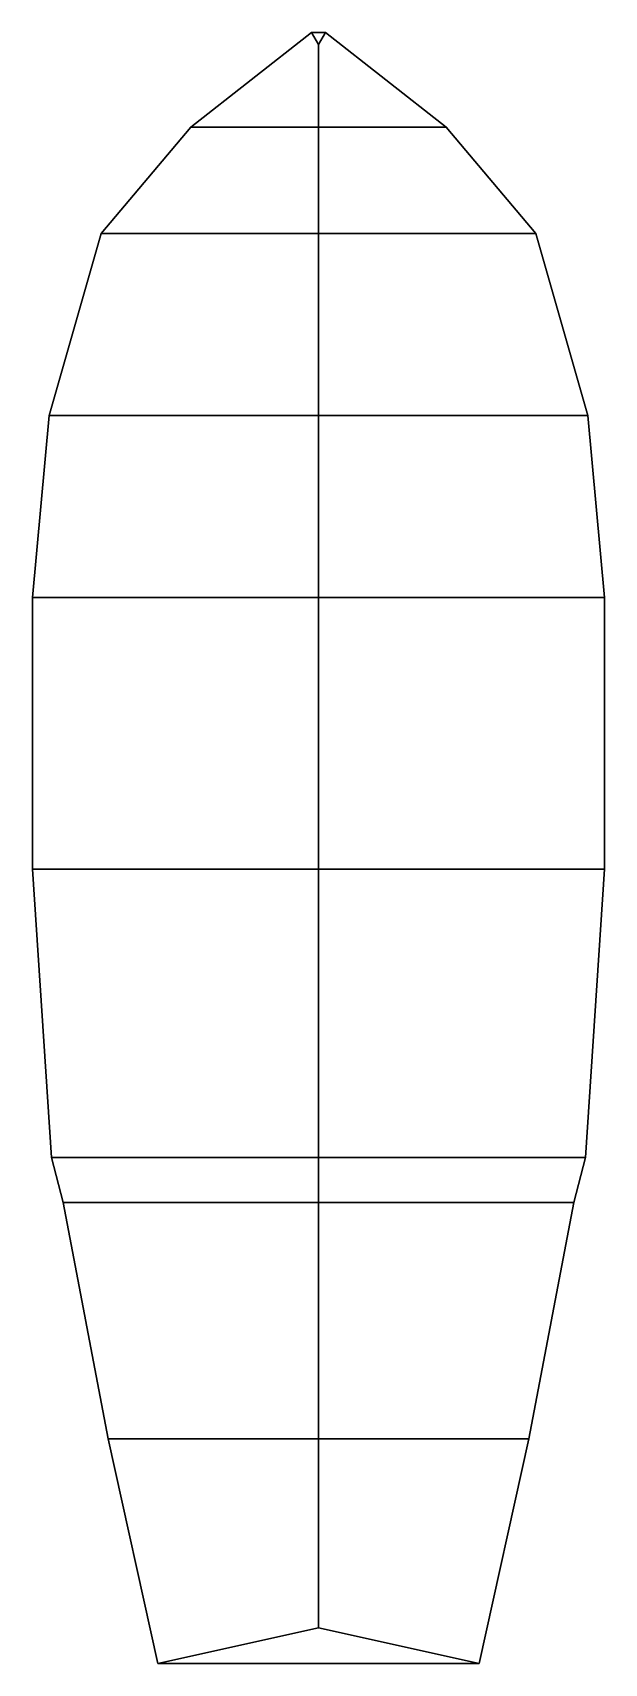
# Model space of a CAD drawing. Extents: x -4.9 to 4.6, y -13 to 18.9.
# Drawn here: x -4.9 to -2.48, y -13.03 to -6.13 of the extents above.
import ezdxf

# ---------------------------------------------------------------- set-up
doc = ezdxf.new("R2010")
doc.units = 0
doc.layers.add('BOATS', color=3, linetype='CONTINUOUS')

msp = doc.modelspace()

# ---------------------------------------------------------------- linework, layer by layer
at = {"layer": 'BOATS'}
for points in [[(-3.69, -6.53, 4.11), (-3.69, -6.18, 4.67), (-3.72, -6.13, 5.32), (-4.23, -6.53, 5.18)], [(-4.23, -6.53, 5.18), (-3.72, -6.13, 5.32), (-3.69, -6.18, 4.67), (-3.69, -6.53, 4.11)], [(-3.66, -6.13, 5.32), (-3.72, -6.13, 5.32), (-3.69, -6.18, 4.67)], [(-3.69, -6.18, 4.67), (-3.69, -6.18, 4.67), (-3.72, -6.13, 5.32), (-3.66, -6.13, 5.32)], [(-3.15, -6.53, 5.18), (-3.66, -6.13, 5.32), (-3.69, -6.18, 4.67), (-3.69, -6.53, 4.11)], [(-3.69, -6.53, 4.11), (-3.69, -6.18, 4.67), (-3.66, -6.13, 5.32), (-3.15, -6.53, 5.18)], [(-3.69, -6.98, 3.99), (-3.69, -6.53, 4.11), (-4.23, -6.53, 5.18), (-4.61, -6.98, 5.07)], [(-4.61, -6.98, 5.07), (-4.23, -6.53, 5.18), (-3.69, -6.53, 4.11), (-3.69, -6.98, 3.99)], [(-2.77, -6.98, 5.07), (-3.15, -6.53, 5.18), (-3.69, -6.53, 4.11), (-3.69, -6.98, 3.99)], [(-3.69, -6.98, 3.99), (-3.69, -6.53, 4.11), (-3.15, -6.53, 5.18), (-2.77, -6.98, 5.07)], [(-3.69, -7.75, 3.99), (-3.69, -6.98, 3.99), (-4.61, -6.98, 5.07), (-4.83, -7.75, 4.95)], [(-4.83, -7.75, 4.95), (-4.61, -6.98, 5.07), (-3.69, -6.98, 3.99), (-3.69, -7.75, 3.99)], [(-3.69, -7.75, 3.99), (-3.69, -6.98, 3.99), (-2.77, -6.98, 5.07), (-2.55, -7.75, 4.95)], [(-2.55, -7.75, 4.95), (-2.77, -6.98, 5.07), (-3.69, -6.98, 3.99), (-3.69, -7.75, 3.99)], [(-4.9, -8.52, 4.88), (-4.83, -7.75, 4.95), (-3.69, -7.75, 3.99), (-3.69, -8.52, 3.99)], [(-3.69, -8.52, 3.99), (-3.69, -7.75, 3.99), (-4.83, -7.75, 4.95), (-4.9, -8.52, 4.88)], [(-2.48, -8.52, 4.88), (-2.55, -7.75, 4.95), (-3.69, -7.75, 3.99), (-3.69, -8.52, 3.99)], [(-3.69, -8.52, 3.99), (-3.69, -7.75, 3.99), (-2.55, -7.75, 4.95), (-2.48, -8.52, 4.88)], [(-4.9, -9.67, 4.88), (-4.9, -8.52, 4.88), (-3.69, -8.52, 3.99), (-3.69, -9.67, 3.99)], [(-3.69, -9.67, 3.99), (-3.69, -8.52, 3.99), (-4.9, -8.52, 4.88), (-4.9, -9.67, 4.88)], [(-3.69, -9.67, 3.99), (-3.69, -8.52, 3.99), (-2.48, -8.52, 4.88), (-2.48, -9.67, 4.88)], [(-2.48, -9.67, 4.88), (-2.48, -8.52, 4.88), (-3.69, -8.52, 3.99), (-3.69, -9.67, 3.99)], [(-3.69, -10.89, 3.99), (-3.69, -9.67, 3.99), (-4.9, -9.67, 4.88), (-4.82, -10.89, 4.92)], [(-4.82, -10.89, 4.92), (-4.9, -9.67, 4.88), (-3.69, -9.67, 3.99), (-3.69, -10.89, 3.99)], [(-2.56, -10.89, 4.92), (-2.48, -9.67, 4.88), (-3.69, -9.67, 3.99), (-3.69, -10.89, 3.99)], [(-3.69, -10.89, 3.99), (-3.69, -9.67, 3.99), (-2.48, -9.67, 4.88), (-2.56, -10.89, 4.92)], [(-3.69, -11.08, 3.99), (-3.69, -10.89, 3.99), (-4.82, -10.89, 4.92), (-4.77, -11.08, 4.93)], [(-4.77, -11.08, 4.93), (-4.82, -10.89, 4.92), (-3.69, -10.89, 3.99), (-3.69, -11.08, 3.99)], [(-3.69, -11.08, 3.99), (-3.69, -10.89, 3.99), (-2.56, -10.89, 4.92), (-2.61, -11.08, 4.93)], [(-2.61, -11.08, 4.93), (-2.56, -10.89, 4.92), (-3.69, -10.89, 3.99), (-3.69, -11.08, 3.99)], [(-3.69, -12.08, 4.03), (-3.69, -11.08, 3.99), (-4.77, -11.08, 4.93), (-4.58, -12.08, 4.95)], [(-4.58, -12.08, 4.95), (-4.77, -11.08, 4.93), (-3.69, -11.08, 3.99), (-3.69, -12.08, 4.03)], [(-2.8, -12.08, 4.95), (-2.61, -11.08, 4.93), (-3.69, -11.08, 3.99), (-3.69, -12.08, 4.03)], [(-3.69, -12.08, 4.03), (-3.69, -11.08, 3.99), (-2.61, -11.08, 4.93), (-2.8, -12.08, 4.95)], [(-4.37, -13.03, 4.96), (-4.58, -12.08, 4.95), (-3.69, -12.08, 4.03), (-3.69, -12.88, 4.03)], [(-3.69, -12.88, 4.03), (-3.69, -12.08, 4.03), (-4.58, -12.08, 4.95), (-4.37, -13.03, 4.96)], [(-3.69, -12.88, 4.03), (-3.69, -12.08, 4.03), (-2.8, -12.08, 4.95), (-3.01, -13.03, 4.96)], [(-3.01, -13.03, 4.96), (-2.8, -12.08, 4.95), (-3.69, -12.08, 4.03), (-3.69, -12.88, 4.03)], [(-3.69, -12.88, 4.03), (-3.69, -12.88, 4.03), (-4.37, -13.03, 4.96), (-3.01, -13.03, 4.96)], [(-3.01, -13.03, 4.96), (-4.37, -13.03, 4.96), (-3.69, -12.88, 4.03)]]:
    msp.add_3dface(points, dxfattribs=at)

doc.saveas('drawing.dxf')
